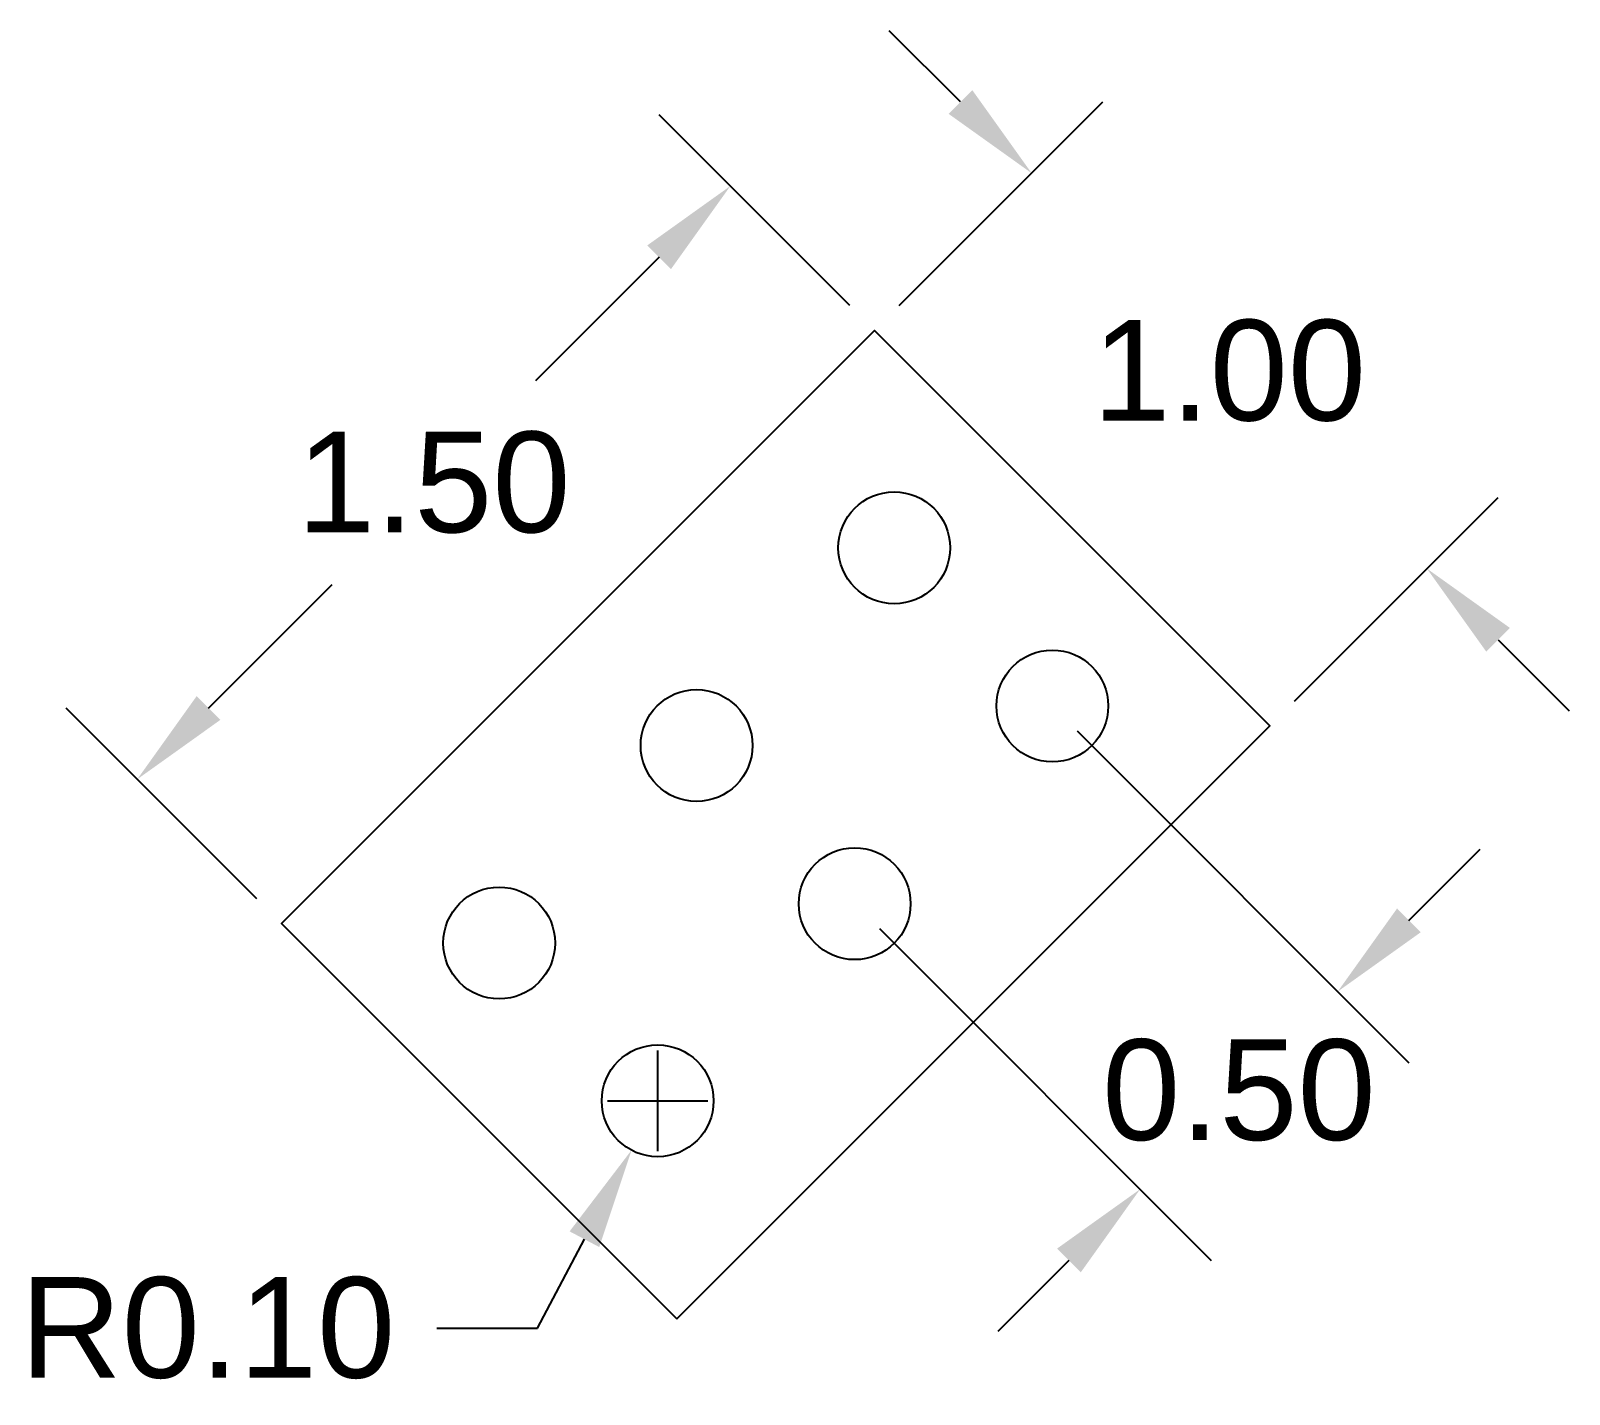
# Model space of a CAD drawing. Header units: centimetres. Extents: x 9.33 to 12.08, y 4.04 to 6.48.
import ezdxf

# ---------------------------------------------------------------- set-up
doc = ezdxf.new("R2010")
doc.units = ezdxf.units.CM
doc.layers.get('Defpoints').update_dxf_attribs({"color": 171})
doc.layers.add('Punte lungă 2D', color=202, linetype='Continuous')
doc.styles.get("Standard").update_dxf_attribs({"font": 'arial.ttf'})
doc.dimstyles.get("Standard").update_dxf_attribs({"dimtxt": 0.18, "dimasz": 0.18, "dimexe": 0.18, "dimexo": 0.0625, "dimgap": 0.09, "dimtad": 0, "dimtih": 1, "dimtoh": 1, "dimdec": 4, "dimzin": 0, "dimdsep": 46, "dimtxsty": 'Standard', "dimcen": 0.09, "dimadec": 0, "dimazin": 0, "dimtfac": 1, "dimtdec": 4, "dimtofl": 0, "dimtmove": 0, "dimatfit": 3, "dimfxl": 1, "dimtolj": 1, "dimtzin": 0, "dimarcsym": 0})

# ---------------------------------------------------------------- blocks, each defined once
blk = doc.blocks.new('*D7')
at = {"layer": 'Defpoints', "color": 0, "lineweight": -2, "transparency": 16777216}
for p, q in [((10.7941, 5.9887), (10.4531, 6.3297)), ((10.4531, 6.0752), (10.2319, 5.854)), ((9.647, 5.2691), (9.8681, 5.4902)), ((9.7334, 4.9281), (9.3924, 5.2691))]:
    blk.add_line(p, q, dxfattribs=at)
at = {"layer": 'Defpoints', "color": 0, "transparency": 16777216}
for p in [(10.8383, 5.9445), (9.5197, 5.1418), (9.7776, 4.8839)]:
    blk.add_point(p, dxfattribs=at)
for points in [[(10.4319, 6.0964), (10.4743, 6.054), (10.5804, 6.2025)], [(9.6258, 5.2903), (9.6682, 5.2479), (9.5197, 5.1418)]]:
    blk.add_solid(points, dxfattribs=at)
at = {"layer": 'Defpoints', "color": 0, "transparency": 16777216, "insert": (10.05, 5.6721), "char_height": 0.18, "attachment_point": 5}
blk.add_mtext('\\A1;1.50', dxfattribs=at)
blk = doc.blocks.new('*D8')
at = {"layer": 'Defpoints', "color": 0, "lineweight": -2, "transparency": 16777216}
for p, q in [((10.992, 6.3529), (10.8648, 6.4802)), ((10.8825, 5.9887), (11.2466, 6.3529)), ((11.5896, 5.2816), (11.9537, 5.6458)), ((11.9537, 5.3912), (12.081, 5.2639))]:
    blk.add_line(p, q, dxfattribs=at)
at = {"layer": 'Defpoints', "color": 0, "transparency": 16777216}
for p in [(10.8383, 5.9445), (11.8264, 5.5185), (11.5454, 5.2374)]:
    blk.add_point(p, dxfattribs=at)
for points in [[(11.0132, 6.3741), (10.9708, 6.3317), (11.1193, 6.2256)], [(11.9749, 5.4124), (11.9325, 5.37), (11.8264, 5.5185)]]:
    blk.add_solid(points, dxfattribs=at)
at = {"layer": 'Defpoints', "color": 0, "transparency": 16777216, "insert": (11.4729, 5.872), "char_height": 0.18, "attachment_point": 5}
blk.add_mtext('\\A1;1.00', dxfattribs=at)
blk = doc.blocks.new('*D9')
at = {"layer": 'Defpoints', "color": 0, "lineweight": -2, "transparency": 16777216}
for p, q in [((11.2007, 5.2286), (11.7943, 4.635)), ((11.7943, 4.8895), (11.9215, 5.0168)), ((10.8471, 4.875), (11.4407, 4.2814)), ((11.1862, 4.2814), (11.0589, 4.1541))]:
    blk.add_line(p, q, dxfattribs=at)
at = {"layer": 'Defpoints', "color": 0, "transparency": 16777216}
for p in [(11.1565, 5.2728), (10.8029, 4.9192), (11.3134, 4.4087)]:
    blk.add_point(p, dxfattribs=at)
for points in [[(11.7731, 4.9108), (11.8155, 4.8683), (11.667, 4.7623)], [(11.1649, 4.3026), (11.2074, 4.2602), (11.3134, 4.4087)]]:
    blk.add_solid(points, dxfattribs=at)
at = {"layer": 'Defpoints', "color": 0, "transparency": 16777216, "insert": (11.4902, 4.5855), "char_height": 0.18, "attachment_point": 5}
blk.add_mtext('\\A1;0.50', dxfattribs=at)
blk = doc.blocks.new('*D10')
at = {"layer": 'Defpoints', "color": 0, "lineweight": -2, "transparency": 16777216}
for p, q in [((10.4505, 4.4768), (10.4505, 4.6568)), ((10.3605, 4.5668), (10.5405, 4.5668)), ((10.2353, 4.1603), (10.3195, 4.3194)), ((10.0553, 4.1603), (10.2353, 4.1603))]:
    blk.add_line(p, q, dxfattribs=at)
at = {"layer": 'Defpoints', "color": 0, "transparency": 16777216}
for p in [(10.4505, 4.5668), (10.4037, 4.4785)]:
    blk.add_point(p, dxfattribs=at)
blk.add_solid([(10.293, 4.3334), (10.346, 4.3053), (10.4037, 4.4785)], dxfattribs=at)
at = {"layer": 'Defpoints', "color": 0, "transparency": 16777216, "insert": (9.6457, 4.1603), "char_height": 0.18, "attachment_point": 5}
blk.add_mtext('\\A1;R0.10', dxfattribs=at)

msp = doc.modelspace()

# ---------------------------------------------------------------- linework, layer by layer
at = {"layer": 'Punte lungă 2D'}
msp.add_lwpolyline([(10.4847, 4.1768), (11.5454, 5.2374), (10.8383, 5.9445), (9.7776, 4.8839)], close=True, dxfattribs=at)
for centre in [(10.8736, 5.5556), (11.1565, 5.2728), (10.5201, 5.2021), (10.8029, 4.9192), (10.167, 4.849), (10.4505, 4.5668)]:
    msp.add_circle(centre, 0.1, dxfattribs=at)

# ---------------------------------------------------------------- dimensions: what is measured, and where the dimension line sits
at = {"layer": 'Defpoints'}
for p2, distance, picture, middle in [((11.5454, 5.2374), 0.3975, '*D8', (11.4729, 5.872)), ((9.7776, 4.8839), -0.3647, '*D7', (10.05, 5.6721))]:
    dim = msp.add_aligned_dim(p1=(10.8383, 5.9445), p2=p2, distance=distance, dimstyle='Standard', override={"dimdec": 2}, dxfattribs=at)
    dim.commit()
    dim.dimension.update_dxf_attribs({"geometry": picture, "text_midpoint": middle})
dim = msp.add_linear_dim(base=(11.3134, 4.4087), p1=(11.1565, 5.2728), p2=(10.8029, 4.9192), angle=225, dimstyle='Standard', override={"dimdec": 2}, dxfattribs=at)
dim.commit()
dim.dimension.update_dxf_attribs({"geometry": '*D9', "text_midpoint": (11.4902, 4.5855), "dimtype": 161})
dim = msp.add_radius_dim(center=(10.4505, 4.5668), mpoint=(10.4037, 4.4785), dimstyle='Standard', override={"dimdec": 2}, dxfattribs=at)
dim.commit()
dim.dimension.update_dxf_attribs({"geometry": '*D10', "text_midpoint": (9.6457, 4.1603)})

doc.saveas('drawing.dxf')
